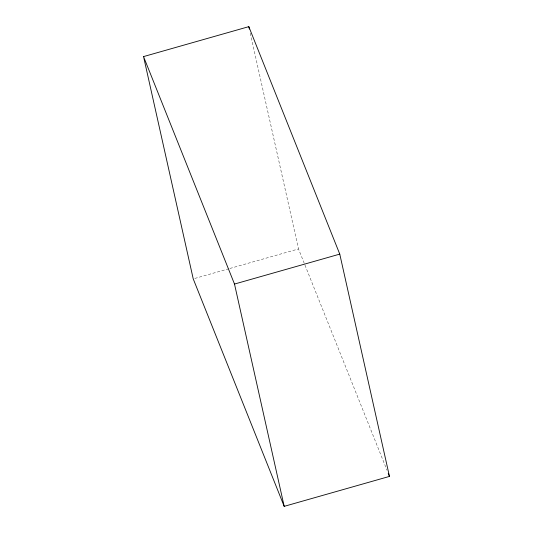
<?xml version="1.0" encoding="UTF-8"?>
<svg xmlns="http://www.w3.org/2000/svg" width="533" height="533" viewBox="0 0 533 533"><rect width="100%" height="100%" fill="white"/><g stroke="black" fill="none" stroke-linecap="round" stroke-linejoin="round"><path stroke-width="0.4" stroke-dasharray="2.67 2" d="M194.825 278.433L229.117 268.679M229.916 268.452L298.5 248.944L304.663 264.361M304.976 265.134L386.991 470.239M250.263 33.139L298.5 248.944"/><path stroke-width="0.8" d="M143.544 56.591L248.811 26.65L339.768 254.114L389.456 476.409L284.189 506.35L193.232 278.886L143.544 56.591L234.5 284.056L284.189 506.35M234.5 284.056L339.768 254.114M388.224 473.324L389.456 476.409M248.811 26.65L249.357 29.082"/></g></svg>
